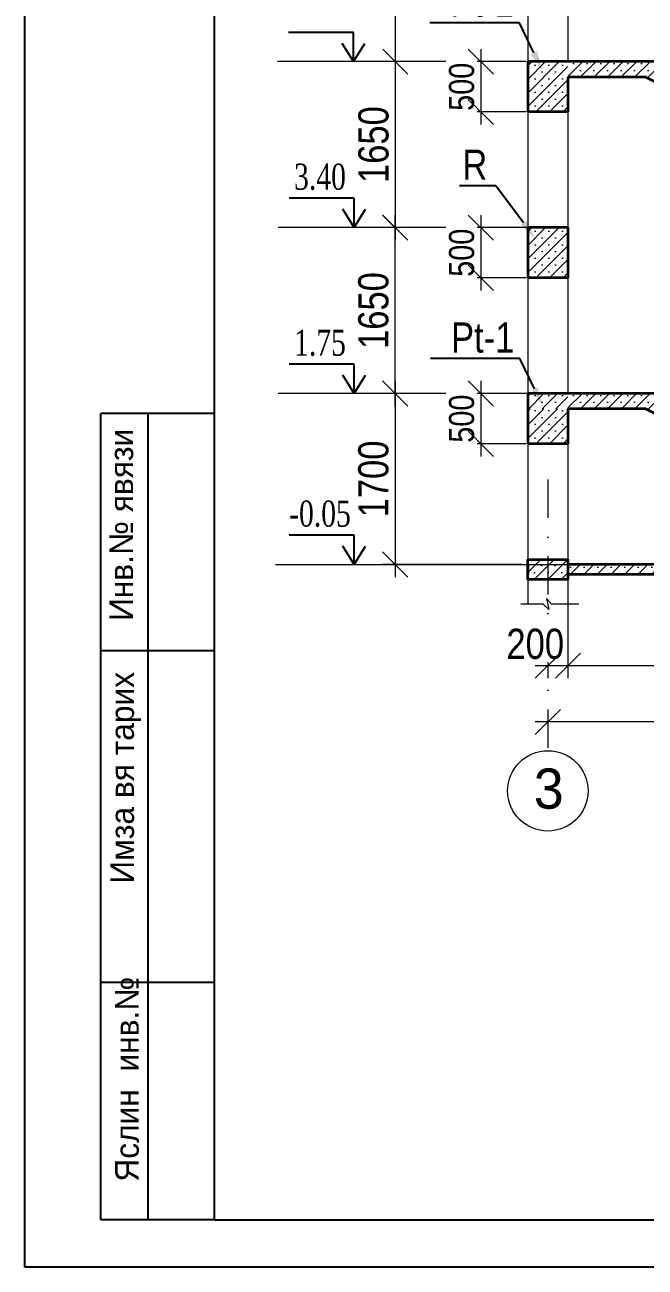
# Model space of a CAD drawing. Header units: millimetres. Extents: x -149347 to 251215, y -2929184 to -2541447.
# Drawn here: x 152547 to 158715, y -2580606 to -2568253 of the extents above; entities that cross this region are included whole.
import ezdxf
from ezdxf import colors
from ezdxf.entities.mleader import LeaderData, LeaderLine
from ezdxf.math import Vec2, Vec3

# ---------------------------------------------------------------- set-up
doc = ezdxf.new("R2010")
doc.units = ezdxf.units.MM
doc.linetypes.add('DASHDOTX2', pattern=[50.8, 25.4, -12.7, 0, -12.7])
for name, color, linetype, lineweight in [('Layer2', 7, 'Continuous', 13), ('аракясмя', 130, 'Continuous', 20), ('РАЗМЕРЫ', 80, 'Continuous', 9)]:
    doc.layers.add(name, color=color, linetype=linetype, lineweight=lineweight)
doc.styles.add('400', font='times.ttf', dxfattribs={"width": 0.75, "height": 300})
doc.styles.add('Annotative', font='timlat.ttf', dxfattribs={"height": 250})
doc.styles.add('CP_ATTR', font='A3TI(LA).TTF')
doc.styles.add('style1', font='A3TI(LA).TTF', dxfattribs={"height": 400})
doc.styles.add('style6', font='ARIALN.TTF', dxfattribs={"height": 300})
doc.dimstyles.new('DIM_100', dxfattribs={"dimscale": 100, "dimtxt": 250, "dimasz": 2.5, "dimexe": 1.25, "dimexo": 0.625, "dimtad": 1, "dimdec": 0, "dimtxsty": 'style1', "dimblk": 'OBLIQUE', "dimcen": 2.5, "dimdle": 1.25, "dimclrd": 251, "dimclre": 251, "dimaunit": 1, "dimadec": 3, "dimazin": 0, "dimtfac": 1, "dimtdec": 0, "dimtmove": 1, "dimatfit": 3, "dimfxl": 1.25, "dimlwd": 5, "dimlwe": 5, "dimarcsym": 0})

# ---------------------------------------------------------------- blocks, each defined once
blk = doc.blocks.new('mekteb')
at = {"color": 0, "lineweight": 25}
for p, q in [((99643, -1849866), (99643, -1821466)), ((139843, -1849866), (99643, -1849866))]:
    blk.add_line(p, q, dxfattribs=at)
at = {"color": 0, "lineweight": 25, "ltscale": 15}
for q in [(101643, -1821966), (139343, -1849366)]:
    blk.add_line((101643, -1849366), q, dxfattribs=at)
at = {"lineweight": 25, "ltscale": 0.25}
for p, q in [((100443, -1849366), (100443, -1840866)), ((100943, -1849367), (100943, -1840866))]:
    blk.add_line(p, q, dxfattribs=at)
at = {"lineweight": 25}
for p, q in [((101643, -1840866), (100443, -1840866)), ((101645, -1843366), (100445, -1843366)), ((101645, -1846866), (100445, -1846866)), ((101643, -1849366), (100443, -1849366))]:
    blk.add_line(p, q, dxfattribs=at)
at = {"lineweight": 25, "char_height": 250.01, "width": 5960.07, "attachment_point": 1, "rotation": 90, "style": 'CP_ATTR'}
for s, insert in [('\\pt3143;Инв.№ явязи', (100535, -1843053)), ('\\pt3143;Имза вя тарих', (100544, -1845823)), ('\\pt3143;Яслин  инв.№', (100595, -1848965))]:
    blk.add_mtext(s, dxfattribs=dict(at, insert=insert))
blk = doc.blocks.new('_Oblique')
at = {"color": 0, "linetype": 'ByBlock', "lineweight": -2}
blk.add_line((-0.5, -0.5), (0.5, 0.5), dxfattribs=at)
blk = doc.blocks.new('*D1693')
at = {"color": 251, "lineweight": 5, "ltscale": 15, "transparency": 16777216}
for p, q in [((157747, -2575121), (157747, -2575310)), ((163747, -2575121), (163747, -2575310))]:
    blk.add_line(p, q, dxfattribs=at)
at = {"color": 251, "linetype": 'ByBlock', "lineweight": 5, "ltscale": 15, "transparency": 16777216}
blk.add_line((163872, -2575185), (157622, -2575185), dxfattribs=at)
at = {"layer": 'Defpoints', "color": 0, "lineweight": 15, "ltscale": 15, "transparency": 16777216}
for p in [(157747, -2575059), (163747, -2575059), (157747, -2575185)]:
    blk.add_point(p, dxfattribs=at)
at = {"color": 251, "lineweight": 5, "ltscale": 15, "transparency": 16777216, "xscale": 250, "yscale": 250, "zscale": 250, "rotation": 180}
blk.add_blockref('_Oblique', (157747, -2575185), dxfattribs=at)
at = {"color": 251, "lineweight": 5, "ltscale": 15, "transparency": 16777216, "xscale": 250, "yscale": 250, "zscale": 250}
blk.add_blockref('_Oblique', (163747, -2575185), dxfattribs=at)
at = {"color": 0, "lineweight": 15, "ltscale": 15, "transparency": 16777216, "insert": (160747, -2574969), "char_height": 300, "attachment_point": 5, "style": 'style6', "bg_fill": 3, "box_fill_scale": 1.1, "bg_fill_color": 9, "bg_fill_true_color": 13158600, "bg_fill_transparency": 0}
blk.add_mtext('6000', dxfattribs=at)
blk = doc.blocks.new('*D1696')
at = {"color": 251, "lineweight": 5, "ltscale": 15, "transparency": 16777216}
for p, q in [((157947, -2573991), (157947, -2574751)), ((161697, -2574082), (161697, -2574751))]:
    blk.add_line(p, q, dxfattribs=at)
at = {"color": 251, "linetype": 'ByBlock', "lineweight": 5, "ltscale": 15, "transparency": 16777216}
blk.add_line((161822, -2574626), (157822, -2574626), dxfattribs=at)
at = {"layer": 'Defpoints', "color": 0, "lineweight": 15, "ltscale": 15, "transparency": 16777216}
for p in [(157947, -2573928), (161697, -2574019), (157947, -2574626)]:
    blk.add_point(p, dxfattribs=at)
at = {"color": 251, "lineweight": 5, "ltscale": 15, "transparency": 16777216, "xscale": 250, "yscale": 250, "zscale": 250, "rotation": 180}
blk.add_blockref('_Oblique', (157947, -2574626), dxfattribs=at)
at = {"color": 251, "lineweight": 5, "ltscale": 15, "transparency": 16777216, "xscale": 250, "yscale": 250, "zscale": 250}
blk.add_blockref('_Oblique', (161697, -2574626), dxfattribs=at)
at = {"color": 0, "lineweight": 15, "ltscale": 15, "transparency": 16777216, "insert": (159822, -2574410), "char_height": 300, "attachment_point": 5, "style": 'style6', "bg_fill": 3, "box_fill_scale": 1.1, "bg_fill_color": 9, "bg_fill_true_color": 13158600, "bg_fill_transparency": 0}
blk.add_mtext('3750', dxfattribs=at)
blk = doc.blocks.new('*D1697')
at = {"color": 251, "lineweight": 5, "ltscale": 15, "transparency": 16777216}
for p, q in [((157947, -2574075), (157947, -2574751)), ((157747, -2574463), (157747, -2574751))]:
    blk.add_line(p, q, dxfattribs=at)
at = {"color": 251, "linetype": 'ByBlock', "lineweight": 5, "ltscale": 15, "transparency": 16777216}
blk.add_line((158072, -2574626), (157622, -2574626), dxfattribs=at)
at = {"layer": 'Defpoints', "color": 0, "lineweight": 15, "ltscale": 15, "transparency": 16777216}
blk.add_point((157947, -2574012), dxfattribs=at)
at = {"color": 0, "lineweight": 15, "ltscale": 15, "transparency": 16777216, "insert": (157622, -2574410), "char_height": 300, "attachment_point": 5, "style": 'style6', "bg_fill": 3, "box_fill_scale": 1.1, "bg_fill_color": 9, "bg_fill_true_color": 13158600, "bg_fill_transparency": 0}
blk.add_mtext('200', dxfattribs=at)
at = {"layer": 'Defpoints', "color": 0, "lineweight": 15, "ltscale": 15, "transparency": 16777216}
for p in [(157747, -2574401), (157747, -2574626)]:
    blk.add_point(p, dxfattribs=at)
at = {"color": 251, "lineweight": 5, "ltscale": 15, "transparency": 16777216, "xscale": 250, "yscale": 250, "zscale": 250, "rotation": 180}
blk.add_blockref('_Oblique', (157747, -2574626), dxfattribs=at)
at = {"color": 251, "lineweight": 5, "ltscale": 15, "transparency": 16777216, "xscale": 250, "yscale": 250, "zscale": 250}
blk.add_blockref('_Oblique', (157947, -2574626), dxfattribs=at)
blk = doc.blocks.new('*D1666')
at = {"color": 251, "linetype": 'ByBlock', "lineweight": 5, "ltscale": 15, "transparency": 16777216}
blk.add_line((156229, -2571794), (156229, -2573744), dxfattribs=at)
at = {"color": 251, "lineweight": 5, "ltscale": 15, "transparency": 16777216}
for p, q in [((157885, -2571919), (156104, -2571919)), ((157485, -2573619), (156104, -2573619))]:
    blk.add_line(p, q, dxfattribs=at)
at = {"layer": 'Defpoints', "color": 0, "lineweight": 15, "ltscale": 15, "transparency": 16777216}
for p in [(157947, -2571919), (156229, -2573619), (157547, -2573619)]:
    blk.add_point(p, dxfattribs=at)
at = {"color": 251, "lineweight": 5, "ltscale": 15, "transparency": 16777216, "xscale": 250, "yscale": 250, "zscale": 250}
for p, rotation in [((156229, -2571919), 90), ((156229, -2573619), 270)]:
    blk.add_blockref('_Oblique', p, dxfattribs=dict(at, rotation=rotation))
at = {"color": 0, "lineweight": 15, "ltscale": 15, "transparency": 16777216, "insert": (156014, -2572769), "char_height": 300, "attachment_point": 5, "rotation": 90, "style": 'style6', "bg_fill": 3, "box_fill_scale": 1.1, "bg_fill_color": 9, "bg_fill_true_color": 13158600, "bg_fill_transparency": 0}
blk.add_mtext('1700', dxfattribs=at)
blk = doc.blocks.new('*D1667')
at = {"color": 251, "linetype": 'ByBlock', "lineweight": 5, "ltscale": 15, "transparency": 16777216}
blk.add_line((156229, -2572044), (156229, -2570144), dxfattribs=at)
at = {"color": 251, "lineweight": 5, "ltscale": 15, "transparency": 16777216}
for p, q in [((157685, -2570269), (156104, -2570269)), ((157690, -2571919), (156104, -2571919))]:
    blk.add_line(p, q, dxfattribs=at)
at = {"layer": 'Defpoints', "color": 0, "lineweight": 15, "ltscale": 15, "transparency": 16777216}
for p in [(156229, -2570269), (157747, -2570269), (157753, -2571919)]:
    blk.add_point(p, dxfattribs=at)
at = {"color": 251, "lineweight": 5, "ltscale": 15, "transparency": 16777216, "xscale": 250, "yscale": 250, "zscale": 250}
for p, rotation in [((156229, -2570269), 90), ((156229, -2571919), 270)]:
    blk.add_blockref('_Oblique', p, dxfattribs=dict(at, rotation=rotation))
at = {"color": 0, "lineweight": 15, "ltscale": 15, "transparency": 16777216, "insert": (156014, -2571094), "char_height": 300, "attachment_point": 5, "rotation": 90, "style": 'style6', "bg_fill": 3, "box_fill_scale": 1.1, "bg_fill_color": 9, "bg_fill_true_color": 13158600, "bg_fill_transparency": 0}
blk.add_mtext('1650', dxfattribs=at)
blk = doc.blocks.new('*D1668')
at = {"color": 251, "linetype": 'ByBlock', "lineweight": 5, "ltscale": 15, "transparency": 16777216}
blk.add_line((156231, -2570394), (156231, -2568494), dxfattribs=at)
at = {"color": 251, "lineweight": 5, "ltscale": 15, "transparency": 16777216}
for p, q in [((157485, -2568619), (156106, -2568619)), ((157485, -2570269), (156106, -2570269))]:
    blk.add_line(p, q, dxfattribs=at)
at = {"layer": 'Defpoints', "color": 0, "lineweight": 15, "ltscale": 15, "transparency": 16777216}
for p in [(156231, -2568619), (157547, -2568619), (157547, -2570269)]:
    blk.add_point(p, dxfattribs=at)
at = {"color": 251, "lineweight": 5, "ltscale": 15, "transparency": 16777216, "xscale": 250, "yscale": 250, "zscale": 250}
for p, rotation in [((156231, -2568619), 90), ((156231, -2570269), 270)]:
    blk.add_blockref('_Oblique', p, dxfattribs=dict(at, rotation=rotation))
at = {"color": 0, "lineweight": 15, "ltscale": 15, "transparency": 16777216, "insert": (156015, -2569444), "char_height": 300, "attachment_point": 5, "rotation": 90, "style": 'style6', "bg_fill": 3, "box_fill_scale": 1.1, "bg_fill_color": 9, "bg_fill_true_color": 13158600, "bg_fill_transparency": 0}
blk.add_mtext('1650', dxfattribs=at)
blk = doc.blocks.new('*D1669')
at = {"color": 251, "linetype": 'ByBlock', "lineweight": 5, "ltscale": 15, "transparency": 16777216}
blk.add_line((156231, -2568744), (156231, -2566844), dxfattribs=at)
at = {"color": 251, "lineweight": 5, "ltscale": 15, "transparency": 16777216}
for p, q in [((157485, -2566969), (156106, -2566969)), ((157485, -2568619), (156106, -2568619))]:
    blk.add_line(p, q, dxfattribs=at)
at = {"layer": 'Defpoints', "color": 0, "lineweight": 15, "ltscale": 15, "transparency": 16777216}
for p in [(156231, -2566969), (157547, -2566969), (157547, -2568619)]:
    blk.add_point(p, dxfattribs=at)
at = {"color": 251, "lineweight": 5, "ltscale": 15, "transparency": 16777216, "xscale": 250, "yscale": 250, "zscale": 250}
for p, rotation in [((156231, -2566969), 90), ((156231, -2568619), 270)]:
    blk.add_blockref('_Oblique', p, dxfattribs=dict(at, rotation=rotation))
at = {"color": 0, "lineweight": 15, "ltscale": 15, "transparency": 16777216, "insert": (156015, -2567794), "char_height": 300, "attachment_point": 5, "rotation": 90, "style": 'style6', "bg_fill": 3, "box_fill_scale": 1.1, "bg_fill_color": 9, "bg_fill_true_color": 13158600, "bg_fill_transparency": 0}
blk.add_mtext('1650', dxfattribs=at)
blk = doc.blocks.new('*D1679')
at = {"color": 251, "linetype": 'ByBlock', "lineweight": 5, "ltscale": 15, "transparency": 16777216}
blk.add_line((157081, -2568494), (157081, -2569244), dxfattribs=at)
at = {"color": 251, "lineweight": 5, "ltscale": 15, "transparency": 16777216}
for p, q in [((157533, -2568619), (156956, -2568619)), ((157533, -2569119), (156956, -2569119))]:
    blk.add_line(p, q, dxfattribs=at)
at = {"layer": 'Defpoints', "color": 0, "lineweight": 15, "ltscale": 15, "transparency": 16777216}
for p in [(157595, -2568619), (157595, -2569119)]:
    blk.add_point(p, dxfattribs=at)
at = {"color": 0, "lineweight": 15, "ltscale": 15, "transparency": 16777216, "insert": (156891, -2568869), "char_height": 300, "attachment_point": 5, "rotation": 90, "style": 'style6', "bg_fill": 3, "box_fill_scale": 1.1, "bg_fill_color": 9, "bg_fill_true_color": 13158600, "bg_fill_transparency": 0}
blk.add_mtext('{\\H0.83333x;500}', dxfattribs=at)
at = {"layer": 'Defpoints', "color": 0, "lineweight": 15, "ltscale": 15, "transparency": 16777216}
blk.add_point((157081, -2569119), dxfattribs=at)
at = {"color": 251, "lineweight": 5, "ltscale": 15, "transparency": 16777216, "xscale": 250, "yscale": 250, "zscale": 250}
for p, rotation in [((157081, -2568619), 90), ((157081, -2569119), 270)]:
    blk.add_blockref('_Oblique', p, dxfattribs=dict(at, rotation=rotation))
blk = doc.blocks.new('*D1680')
at = {"color": 251, "linetype": 'ByBlock', "lineweight": 5, "ltscale": 15, "transparency": 16777216}
blk.add_line((157081, -2570144), (157081, -2570894), dxfattribs=at)
at = {"color": 251, "lineweight": 5, "ltscale": 15, "transparency": 16777216}
for p, q in [((157533, -2570269), (156956, -2570269)), ((157533, -2570769), (156956, -2570769))]:
    blk.add_line(p, q, dxfattribs=at)
at = {"layer": 'Defpoints', "color": 0, "lineweight": 15, "ltscale": 15, "transparency": 16777216}
for p in [(157595, -2570269), (157595, -2570769)]:
    blk.add_point(p, dxfattribs=at)
at = {"color": 0, "lineweight": 15, "ltscale": 15, "transparency": 16777216, "insert": (156891, -2570519), "char_height": 300, "attachment_point": 5, "rotation": 90, "style": 'style6', "bg_fill": 3, "box_fill_scale": 1.1, "bg_fill_color": 9, "bg_fill_true_color": 13158600, "bg_fill_transparency": 0}
blk.add_mtext('{\\H0.83333x;500}', dxfattribs=at)
at = {"layer": 'Defpoints', "color": 0, "lineweight": 15, "ltscale": 15, "transparency": 16777216}
blk.add_point((157081, -2570769), dxfattribs=at)
at = {"color": 251, "lineweight": 5, "ltscale": 15, "transparency": 16777216, "xscale": 250, "yscale": 250, "zscale": 250}
for p, rotation in [((157081, -2570269), 90), ((157081, -2570769), 270)]:
    blk.add_blockref('_Oblique', p, dxfattribs=dict(at, rotation=rotation))
blk = doc.blocks.new('*D1681')
at = {"color": 251, "linetype": 'ByBlock', "lineweight": 5, "ltscale": 15, "transparency": 16777216}
blk.add_line((157081, -2571794), (157081, -2572544), dxfattribs=at)
at = {"color": 251, "lineweight": 5, "ltscale": 15, "transparency": 16777216}
for p, q in [((157533, -2571919), (156956, -2571919)), ((157533, -2572419), (156956, -2572419))]:
    blk.add_line(p, q, dxfattribs=at)
at = {"layer": 'Defpoints', "color": 0, "lineweight": 15, "ltscale": 15, "transparency": 16777216}
for p in [(157595, -2571919), (157595, -2572419)]:
    blk.add_point(p, dxfattribs=at)
at = {"color": 0, "lineweight": 15, "ltscale": 15, "transparency": 16777216, "insert": (156891, -2572169), "char_height": 300, "attachment_point": 5, "rotation": 90, "style": 'style6', "bg_fill": 3, "box_fill_scale": 1.1, "bg_fill_color": 9, "bg_fill_true_color": 13158600, "bg_fill_transparency": 0}
blk.add_mtext('{\\H0.83333x;500}', dxfattribs=at)
at = {"layer": 'Defpoints', "color": 0, "lineweight": 15, "ltscale": 15, "transparency": 16777216}
blk.add_point((157081, -2572419), dxfattribs=at)
at = {"color": 251, "lineweight": 5, "ltscale": 15, "transparency": 16777216, "xscale": 250, "yscale": 250, "zscale": 250}
for p, rotation in [((157081, -2571919), 90), ((157081, -2572419), 270)]:
    blk.add_blockref('_Oblique', p, dxfattribs=dict(at, rotation=rotation))

msp = doc.modelspace()

# ---------------------------------------------------------------- hatches: boundary and pattern name
at = {"lineweight": 9, "ltscale": 15}
h = msp.add_hatch(dxfattribs=at)
h.set_pattern_fill('SACNCR', color=52, scale=40)
h.set_pattern_definition([(45, (-3150030.73, 950550.81), (-67.351921, 67.351921), []), (45, (-3149963.38, 950550.81), (-67.351921, 67.351921), [0, -95.25])])
edge = h.paths.add_edge_path()
edge.add_line((157548.44081, -2568619.07056), (157947.45954, -2568618.64653))
edge.add_line((157947.45954, -2568618.64653), (157947.45954, -2569118.55868))
edge.add_line((157947.45954, -2569118.55868), (157547.45954, -2569119.58245))
edge.add_line((157547.45954, -2569119.58245), (157547.45954, -2568619.07056))
h = msp.add_hatch(dxfattribs=at)
h.set_pattern_fill('SACNCR', color=52, scale=40)
h.set_pattern_definition([(45, (-3151130.73, 950700.81), (-67.351921, 67.351921), []), (45, (-3151063.38, 950700.81), (-67.351921, 67.351921), [0, -95.25])])
edge = h.paths.add_edge_path()
edge.add_line((157947.45954, -2568619.07056), (159047.45954, -2568620.55204))
edge.add_line((159047.45954, -2568620.55204), (159047.45954, -2568770.55204))
edge.add_line((159047.45954, -2568770.55204), (157947.45954, -2568771.57581))
edge.add_line((157947.45954, -2568771.57581), (157957.05034, -2568622.35333))
h = msp.add_hatch(dxfattribs=at)
h.set_pattern_fill('SACNCR', color=52, scale=40)
h.set_pattern_definition([(45, (-3150030.73, 948900.81), (-67.351921, 67.351921), []), (45, (-3149963.38, 948900.81), (-67.351921, 67.351921), [0, -95.25])])
edge = h.paths.add_edge_path()
edge.add_line((157548.84323, -2570269.49459), (157946.07584, -2570268.64653))
edge.add_line((157946.07584, -2570268.64653), (157947.45954, -2570768.55868))
edge.add_line((157947.45954, -2570768.55868), (157547.45954, -2570769.58245))
edge.add_line((157547.45954, -2570769.58245), (157547.45954, -2570274.66439))
h = msp.add_hatch(dxfattribs=at)
h.set_pattern_fill('SACNCR', color=52, scale=40)
h.set_pattern_definition([(45, (-3150030.73, 947400.81), (-67.351921, 67.351921), []), (45, (-3149963.38, 947400.81), (-67.351921, 67.351921), [0, -95.25])])
edge = h.paths.add_edge_path()
edge.add_line((157547.45954, -2571919.07056), (157947.45954, -2571920.55204))
edge.add_line((157947.45954, -2571920.55204), (157947.45954, -2572070.55204))
edge.add_line((157947.45954, -2572070.55204), (157547.45954, -2572071.57581))
edge.add_line((157547.45954, -2572071.57581), (157547.45954, -2571925.64817))
h = msp.add_hatch(dxfattribs=at)
h.set_pattern_fill('SACNCR', color=52, scale=40)
h.set_pattern_definition([(45, (-3151130.73, 947400.81), (-67.351921, 67.351921), []), (45, (-3151063.38, 947400.81), (-67.351921, 67.351921), [0, -95.25])])
edge = h.paths.add_edge_path()
edge.add_line((157947.45954, -2571919.07056), (159047.45954, -2571920.55204))
edge.add_line((159047.45954, -2571920.55204), (159047.45954, -2572070.55204))
edge.add_line((159047.45954, -2572070.55204), (157947.45954, -2572069.07056))
edge.add_line((157947.45954, -2572069.07056), (157953.63434, -2571919.07056))
h = msp.add_hatch(dxfattribs=at)
h.set_pattern_fill('SACNCR', color=52, scale=40)
h.set_pattern_definition([(45, (-3150030.73, 947250.81), (-67.351921, 67.351921), []), (45, (-3149963.38, 947250.81), (-67.351921, 67.351921), [0, -95.25])])
edge = h.paths.add_edge_path()
edge.add_line((157541.57127, -2572071.4001), (157947.45954, -2572070.55204))
edge.add_line((157947.45954, -2572070.55204), (157947.45954, -2572418.55868))
edge.add_line((157947.45954, -2572418.55868), (157547.45954, -2572419.58245))
edge.add_line((157547.45954, -2572419.58245), (157547.45954, -2572072.35333))
h = msp.add_hatch(dxfattribs=at)
h.set_pattern_fill('SACNCR', color=52, scale=40)
h.set_pattern_definition([(45, (-3154730.73, 945894.53), (-67.351921, 67.351921), []), (45, (-3154663.38, 945894.53), (-67.351921, 67.351921), [0, -95.25])])
h.paths.add_polyline_path([(157947.45954, -2573619.07056), (163547.45954, -2573619.07056), (163547.45954, -2573719.07056), (157947.45954, -2573719.07056)])

# ---------------------------------------------------------------- linework, layer by layer
at = {"color": 1, "lineweight": 15, "ltscale": 15}
for p, q in [((157547.45954, -2567469.07056), (157547.45954, -2568619.07056)), ((157947.45954, -2567469.07056), (157947.45954, -2568619.07056)), ((157547.45954, -2569119.07056), (157547.45954, -2570269.07056)), ((157947.45954, -2569119.07056), (157947.45954, -2570269.07056)), ((157547.45954, -2570769.07056), (157547.45954, -2571919.07056)), ((157947.45954, -2570769.07056), (157947.45954, -2571919.07056)), ((157547.45954, -2572419.07056), (157547.45954, -2574014.31766)), ((157947.45954, -2572419.07056), (157947.45954, -2574012.3058))]:
    msp.add_line(p, q, dxfattribs=at)
at = {"color": 1, "linetype": 'DASHDOTX2', "lineweight": 13, "ltscale": 15}
msp.add_line((157747.45954, -2572774.4986), (157747.45954, -2575470.64959), dxfattribs=at)
at = {"color": 1, "lineweight": 15, "ltscale": 15}
msp.add_lwpolyline([(158055.61518, -2574012.3058), (157783.96748, -2574012.3058), (157732.52494, -2573956.81188), (157758.23617, -2574065.498), (157700.89784, -2574012.3058), (157478.1363, -2574012.3058)], dxfattribs=at)
at = {"layer": 'Layer2', "color": 2, "lineweight": 35}
for p, q in [((157547.45954, -2568619.07056), (157547.45954, -2569119.07056)), ((159047.45954, -2568619.07056), (157547.45954, -2568619.07056)), ((157947.45954, -2568769.07056), (157947.45954, -2569119.07056)), ((157947.45954, -2568769.07056), (158712.04934, -2568769.07056)), ((162012.04934, -2570419.07056), (158712.04934, -2568769.07056)), ((157947.45954, -2569119.07056), (157547.45954, -2569119.07056)), ((157547.45954, -2570269.07056), (157547.45954, -2570769.07056)), ((157947.45954, -2570269.07056), (157547.45954, -2570269.07056)), ((157947.45954, -2570269.07056), (157947.45954, -2570769.07056)), ((157947.45954, -2570769.07056), (157547.45954, -2570769.07056)), ((159047.45954, -2571919.07056), (157547.45954, -2571919.07056)), ((157547.45954, -2571919.07056), (157547.45954, -2572419.07056)), ((157947.45954, -2572069.07056), (158712.04934, -2572069.07056)), ((157947.45954, -2572069.07056), (157947.45954, -2572419.07056)), ((161812.04934, -2573619.07056), (158712.04934, -2572069.07056)), ((157947.45954, -2572419.07056), (157547.45954, -2572419.07056)), ((161812.04934, -2573619.07056), (157947.45954, -2573619.07056)), ((157947.45954, -2573619.07056), (157947.45954, -2573719.07056)), ((161697.45954, -2573719.07056), (157947.45954, -2573719.07056))]:
    msp.add_line(p, q, dxfattribs=at)
at = {"layer": 'Layer2', "color": 2, "lineweight": 13}
for p, q in [((157547.45954, -2570269.07056), (157547.45954, -2570769.07056)), ((157547.45954, -2571919.07056), (157547.45954, -2572419.07056))]:
    msp.add_line(p, q, dxfattribs=at)
at = {"layer": 'аракясмя', "lineweight": 20}
msp.add_circle((157747.45954, -2575870.64959), 400, dxfattribs=at)

# ---------------------------------------------------------------- block references
at = {"lineweight": 15, "xscale": 0.9430204144289575, "yscale": 0.9430204144289575, "zscale": 0.9430204144289575}
msp.add_blockref('mekteb', (58581.10742, -836144.44384), dxfattribs=at)

# ---------------------------------------------------------------- texts
at = {"color": 7, "char_height": 260.016352, "attachment_point": 5, "style": '400'}
for s, insert in [('{\\fTimes New Roman|b0|i0|c238|p18;3.40}', (155481.55321, -2569765.77642)), ('{\\fTimes New Roman|b0|i0|c238|p18;1.75}', (155481.55321, -2571415.77642))]:
    msp.add_mtext(s, dxfattribs=dict(at, insert=insert))
at = {"layer": 'аракясмя', "lineweight": 20, "style": 'Annotative'}
msp.add_text('3', height=400, dxfattribs=at).set_placement((157607.33075, -2576047.51566))

# ---------------------------------------------------------------- next in the draw order: dimensions: what is measured, and where the dimension line sits
at = {"color": 7, "lineweight": 15, "ltscale": 15}
for base, p1, p2, angle, picture, middle in [((156229.42558, -2573619.07056), (157947.45954, -2571919.07056), (157547.45954, -2573619.07056), 90, '*D1666', (156013.75368, -2572769.07056)), ((157747.45954, -2575184.82067), (163747.45954, -2575058.59346), (157747.45954, -2575058.59346), 180, '*D1693', (160747.45954, -2574969.14877))]:
    dim = msp.add_linear_dim(base=base, p1=p1, p2=p2, angle=angle, dimstyle='DIM_100', override={"dimtxsty": 'style6', "dimtfill": 1, "dimtfillclr": 256}, dxfattribs=at)
    dim.commit()
    dim.dimension.update_dxf_attribs({"geometry": picture, "text_midpoint": middle})

# ---------------------------------------------------------------- next in the draw order: hatches: boundary and pattern name
at = {"lineweight": 9, "ltscale": 15}
h = msp.add_hatch(dxfattribs=at)
h.set_pattern_fill('SACNCR', color=52, scale=40)
h.set_pattern_definition([(45, (-3149430.73, 945844.53), (-67.351921, 67.351921), []), (45, (-3149363.38, 945844.53), (-67.351921, 67.351921), [0, -95.25])])
edge = h.paths.add_edge_path()
edge.add_line((157547.45954, -2573569.07056), (157947.45954, -2573569.07056))
edge.add_line((157947.45954, -2573569.07056), (157947.45954, -2573769.07056))
edge.add_line((157947.45954, -2573769.07056), (157547.45954, -2573769.07056))
edge.add_line((157547.45954, -2573769.07056), (157547.45954, -2573574.98968))

# ---------------------------------------------------------------- next in the draw order: linework, layer by layer
at = {"color": 7}
msp.add_line((155821.97145, -2573327.5471), (155176.37481, -2573327.5471), dxfattribs=at)
at = {"color": 0}
msp.add_line((155821.97145, -2573619.07056), (155821.97145, -2573327.5471), dxfattribs=at)
at = {"color": 1, "lineweight": 15, "ltscale": 15}
msp.add_line((155037.51287, -2573619.07056), (161812.04934, -2573619.07056), dxfattribs=at)
at = {"color": 7, "ltscale": 15}
for points in [[(155821.97145, -2573619.07056), (155709.71464, -2573437.36929)], [(155821.97145, -2573619.07056), (155934.22826, -2573437.36929)]]:
    msp.add_lwpolyline(points, dxfattribs=at)
at = {"layer": 'Layer2', "color": 2, "lineweight": 35}
msp.add_line((157547.45954, -2573619.07056), (157547.45954, -2573719.07056), dxfattribs=at)
msp.add_lwpolyline([(157947.45954, -2573769.07056), (157547.45954, -2573769.07056), (157547.45954, -2573569.07056), (157947.45954, -2573569.07056)], close=True, dxfattribs=at)

# ---------------------------------------------------------------- next in the draw order: texts
at = {"color": 7, "insert": (155481.55321, -2573115.77642), "char_height": 260.016352, "attachment_point": 5, "style": '400'}
msp.add_mtext('{\\fTimes New Roman|b0|i0|c238|p18;-0.05}', dxfattribs=at)

# ---------------------------------------------------------------- next in the draw order: dimensions: what is measured, and where the dimension line sits
at = {"color": 7, "lineweight": 15, "ltscale": 15}
for base, p1, p2, angle, picture, middle in [((156229.42558, -2570269.07056), (157752.51776, -2571919.07056), (157747.45954, -2570269.07056), 90, '*D1667', (156013.75368, -2571094.07056)), ((157947.45954, -2574625.59142), (161697.45954, -2574019.07056), (157947.45954, -2573928.321), 180, '*D1696', (159822.45954, -2574409.91953))]:
    dim = msp.add_linear_dim(base=base, p1=p1, p2=p2, angle=angle, dimstyle='DIM_100', override={"dimtxsty": 'style6', "dimtfill": 1, "dimtfillclr": 256}, dxfattribs=at)
    dim.commit()
    dim.dimension.update_dxf_attribs({"geometry": picture, "text_midpoint": middle})

# ---------------------------------------------------------------- next in the draw order: linework, layer by layer
at = {"color": 7}
msp.add_line((155821.97145, -2571627.5471), (155176.37481, -2571627.5471), dxfattribs=at)
at = {"color": 0}
msp.add_line((155821.97145, -2571919.07056), (155821.97145, -2571627.5471), dxfattribs=at)
at = {"color": 1, "lineweight": 15, "ltscale": 15}
msp.add_line((156513.80246, -2571919.07056), (155067.19842, -2571919.07056), dxfattribs=at)
at = {"color": 7, "ltscale": 15}
for points in [[(155821.97145, -2571919.07056), (155709.71464, -2571737.36929)], [(155821.97145, -2571919.07056), (155934.22826, -2571737.36929)]]:
    msp.add_lwpolyline(points, dxfattribs=at)

# ---------------------------------------------------------------- next in the draw order: dimensions: what is measured, and where the dimension line sits
at = {"color": 7, "lineweight": 15, "ltscale": 15}
dim = msp.add_linear_dim(base=(156230.67558, -2568619.07056), p1=(157547.45954, -2570269.07056), p2=(157547.45954, -2568619.07056), angle=90, dimstyle='DIM_100', override={"dimtxsty": 'style6', "dimtfill": 1, "dimtfillclr": 256}, dxfattribs=at)
dim.commit()
dim.dimension.update_dxf_attribs({"geometry": '*D1668', "text_midpoint": (156015.00368, -2569444.07056)})
dim = msp.add_linear_dim(base=(157081.48473, -2572419.07056), p1=(157595.41853, -2571919.07056), p2=(157595.41853, -2572419.07056), angle=270, text='{\\H0.83333x;<>}', dimstyle='DIM_100', override={"dimtxsty": 'style6', "dimtfill": 1, "dimtfillclr": 256}, dxfattribs=at)
dim.commit()
dim.dimension.update_dxf_attribs({"geometry": '*D1681', "text_midpoint": (157081.48473, -2572169.07056), "dimtype": 161})
dim = msp.add_linear_dim(base=(157747.45954, -2574625.59142), p1=(157947.45954, -2574012.3058), p2=(157747.45954, -2574400.56368), angle=180, dimstyle='DIM_100', override={"dimtxsty": 'style6', "dimtfill": 1, "dimtfillclr": 256}, dxfattribs=at)
dim.commit()
dim.dimension.update_dxf_attribs({"geometry": '*D1697', "text_midpoint": (157622.45954, -2574625.59142), "dimtype": 160})

# ---------------------------------------------------------------- next in the draw order: linework, layer by layer
at = {"color": 7}
msp.add_line((155821.97145, -2569977.5471), (155176.37481, -2569977.5471), dxfattribs=at)
at = {"color": 0}
msp.add_line((155821.97145, -2570269.07056), (155821.97145, -2569977.5471), dxfattribs=at)
at = {"color": 1, "lineweight": 15, "ltscale": 15}
msp.add_line((156513.80246, -2570269.07056), (155067.19842, -2570269.07056), dxfattribs=at)
at = {"color": 7, "ltscale": 15}
for points in [[(155821.97145, -2570269.07056), (155709.71464, -2570087.36929)], [(155821.97145, -2570269.07056), (155934.22826, -2570087.36929)]]:
    msp.add_lwpolyline(points, dxfattribs=at)

# ---------------------------------------------------------------- next in the draw order: dimensions: what is measured, and where the dimension line sits
at = {"color": 7, "lineweight": 15, "ltscale": 15}
dim = msp.add_linear_dim(base=(156230.67558, -2566969.07056), p1=(157547.45954, -2568619.07056), p2=(157547.45954, -2566969.07056), angle=90, dimstyle='DIM_100', override={"dimtxsty": 'style6', "dimtfill": 1, "dimtfillclr": 256}, dxfattribs=at)
dim.commit()
dim.dimension.update_dxf_attribs({"geometry": '*D1669', "text_midpoint": (156015.00368, -2567794.07056)})
dim = msp.add_linear_dim(base=(157081.48473, -2570769.07056), p1=(157595.41853, -2570269.07056), p2=(157595.41853, -2570769.07056), angle=270, text='{\\H0.83333x;<>}', dimstyle='DIM_100', override={"dimtxsty": 'style6', "dimtfill": 1, "dimtfillclr": 256}, dxfattribs=at)
dim.commit()
dim.dimension.update_dxf_attribs({"geometry": '*D1680', "text_midpoint": (157081.48473, -2570519.07056), "dimtype": 161})

# ---------------------------------------------------------------- next in the draw order: leaders
at = {"layer": 'РАЗМЕРЫ', "color": 0, "lineweight": 15}
ml = msp.add_multileader_mtext('Standard', dxfattribs=at)
ml.set_content('{\\fArial Narrow|b0|i0|c238|p34;\\C7;Pt-1}', style='style6')
ml.set_leader_properties()
ml.build(insert=Vec2(0, 0))
ml.multileader.update_dxf_attribs({"text_left_attachment_type": 6, "text_right_attachment_type": 6, "dogleg_length": 100, "arrow_head_size": 200})
ctx = ml.context
ctx.base_point, ctx.char_height, ctx.arrow_head_size, ctx.landing_gap_size, ctx.plane_origin = Vec3(156829.11969, -2571572.22631), 300, 200, 0.5, Vec3(149433.46844, -2575006.87344)
ctx.left_attachment, ctx.right_attachment, ctx.text_align_type = 6, 6, 1
notes = []
notes.append((ctx, [(1, (1, 1, 0), (157470.36526, -2571572.22631), (-1, 0), 100, [(1, [(157703.02231, -2572051.3457)], 0, [])])]))
ctx.mtext.insert, ctx.mtext.alignment, ctx.mtext.flow_direction = Vec3(157099.74247, -2571212.22631), 2, 5
for ctx, leaders in notes:
    for number, flags, end, landing, length, lines in leaders:
        leader = LeaderData()
        leader.index, (leader.has_last_leader_line, leader.has_dogleg_vector, leader.attachment_direction) = number, flags
        leader.last_leader_point, leader.dogleg_vector, leader.dogleg_length = Vec3(end), Vec3(landing), length
        for number, points, colour, breaks in lines:
            line = LeaderLine()
            line.index, line.vertices, line.color, line.breaks = number, Vec3.list(points), colors.encode_raw_color(colour), breaks
            leader.lines.append(line)
        ctx.leaders.append(leader)

# ---------------------------------------------------------------- next in the draw order: linework, layer by layer
at = {"color": 7}
msp.add_line((155814.73099, -2568327.5471), (155169.13435, -2568327.5471), dxfattribs=at)
at = {"color": 0}
msp.add_line((155814.73099, -2568619.07056), (155814.73099, -2568327.5471), dxfattribs=at)
at = {"color": 1, "lineweight": 15, "ltscale": 15}
msp.add_line((156506.562, -2568619.07056), (155059.95796, -2568619.07056), dxfattribs=at)
at = {"color": 7, "ltscale": 15}
for points in [[(155814.73099, -2568619.07056), (155702.47418, -2568437.36929)], [(155814.73099, -2568619.07056), (155926.9878, -2568437.36929)]]:
    msp.add_lwpolyline(points, dxfattribs=at)

# ---------------------------------------------------------------- next in the draw order: dimensions: what is measured, and where the dimension line sits
at = {"color": 7, "lineweight": 15, "ltscale": 15}
dim = msp.add_linear_dim(base=(157081.48473, -2569119.07056), p1=(157595.41853, -2568619.07056), p2=(157595.41853, -2569119.07056), angle=270, text='{\\H0.83333x;<>}', dimstyle='DIM_100', override={"dimtxsty": 'style6', "dimtfill": 1, "dimtfillclr": 256}, dxfattribs=at)
dim.commit()
dim.dimension.update_dxf_attribs({"geometry": '*D1679', "text_midpoint": (157081.48473, -2568869.07056), "dimtype": 161})

# ---------------------------------------------------------------- next in the draw order: leaders
at = {"layer": 'РАЗМЕРЫ', "color": 0, "lineweight": 15}
ml = msp.add_multileader_mtext('Standard', dxfattribs=at)
ml.set_content('{\\fArial Narrow|b0|i0|c238|p34;\\C7;R}', style='style6')
ml.set_leader_properties()
ml.build(insert=Vec2(0, 0))
ml.multileader.update_dxf_attribs({"text_left_attachment_type": 6, "text_right_attachment_type": 6, "dogleg_length": 100, "arrow_head_size": 200})
ctx = ml.context
ctx.base_point, ctx.char_height, ctx.arrow_head_size, ctx.landing_gap_size, ctx.plane_origin = Vec3(156912.56001, -2569853.99232), 300, 200, 0.5, Vec3(149193.57997, -2573288.63944)
ctx.left_attachment, ctx.right_attachment, ctx.text_align_type = 6, 6, 1
notes = []
notes.append((ctx, [(1, (1, 1, 0), (157230.47679, -2569853.99232), (-1, 0), 100, [(1, [(157626.55341, -2570383.1213)], 0, [])])]))
ctx.mtext.insert, ctx.mtext.alignment, ctx.mtext.flow_direction = Vec3(157021.5184, -2569493.99232), 2, 5
for ctx, leaders in notes:
    for number, flags, end, landing, length, lines in leaders:
        leader = LeaderData()
        leader.index, (leader.has_last_leader_line, leader.has_dogleg_vector, leader.attachment_direction) = number, flags
        leader.last_leader_point, leader.dogleg_vector, leader.dogleg_length = Vec3(end), Vec3(landing), length
        for number, points, colour, breaks in lines:
            line = LeaderLine()
            line.index, line.vertices, line.color, line.breaks = number, Vec3.list(points), colors.encode_raw_color(colour), breaks
            leader.lines.append(line)
        ctx.leaders.append(leader)

# ---------------------------------------------------------------- next in the draw order: leaders
ml = msp.add_multileader_mtext('Standard', dxfattribs=at)
ml.set_content('{\\fArial Narrow|b0|i0|c238|p34;\\C7;Pt-1}', style='style6')
ml.set_leader_properties()
ml.build(insert=Vec2(0, 0))
ml.multileader.update_dxf_attribs({"text_left_attachment_type": 6, "text_right_attachment_type": 6, "dogleg_length": 100, "arrow_head_size": 200})
ctx = ml.context
ctx.base_point, ctx.char_height, ctx.arrow_head_size, ctx.landing_gap_size, ctx.plane_origin = Vec3(156822.74074, -2568233.09003), 300, 200, 0.5, Vec3(149427.08948, -2571667.73716)
ctx.left_attachment, ctx.right_attachment, ctx.text_align_type = 6, 6, 1
notes = []
notes.append((ctx, [(1, (1, 1, 0), (157463.98631, -2568233.09003), (-1, 0), 100, [(1, [(157696.64336, -2568712.20942)], 0, [])])]))
ctx.mtext.insert, ctx.mtext.alignment, ctx.mtext.flow_direction = Vec3(157093.36352, -2567873.09003), 2, 5
for ctx, leaders in notes:
    for number, flags, end, landing, length, lines in leaders:
        leader = LeaderData()
        leader.index, (leader.has_last_leader_line, leader.has_dogleg_vector, leader.attachment_direction) = number, flags
        leader.last_leader_point, leader.dogleg_vector, leader.dogleg_length = Vec3(end), Vec3(landing), length
        for number, points, colour, breaks in lines:
            line = LeaderLine()
            line.index, line.vertices, line.color, line.breaks = number, Vec3.list(points), colors.encode_raw_color(colour), breaks
            leader.lines.append(line)
        ctx.leaders.append(leader)

doc.saveas('drawing.dxf')
